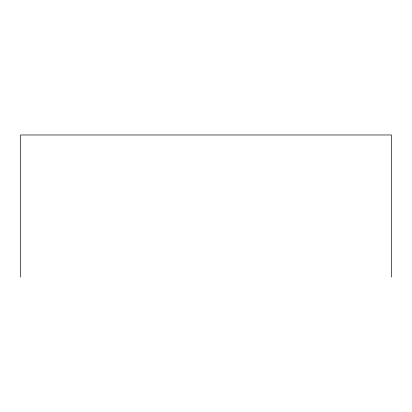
<?xml version="1.0" encoding="UTF-8"?>
<svg xmlns="http://www.w3.org/2000/svg" width="412" height="412" viewBox="0 0 412 412"><rect width="100%" height="100%" fill="white"/><g stroke="black" fill="none" stroke-linecap="round" stroke-linejoin="round"><path stroke-width="0.62" d="M391.4 277.024L391.4 134.976L20.6 134.976L20.6 277.024"/></g></svg>
